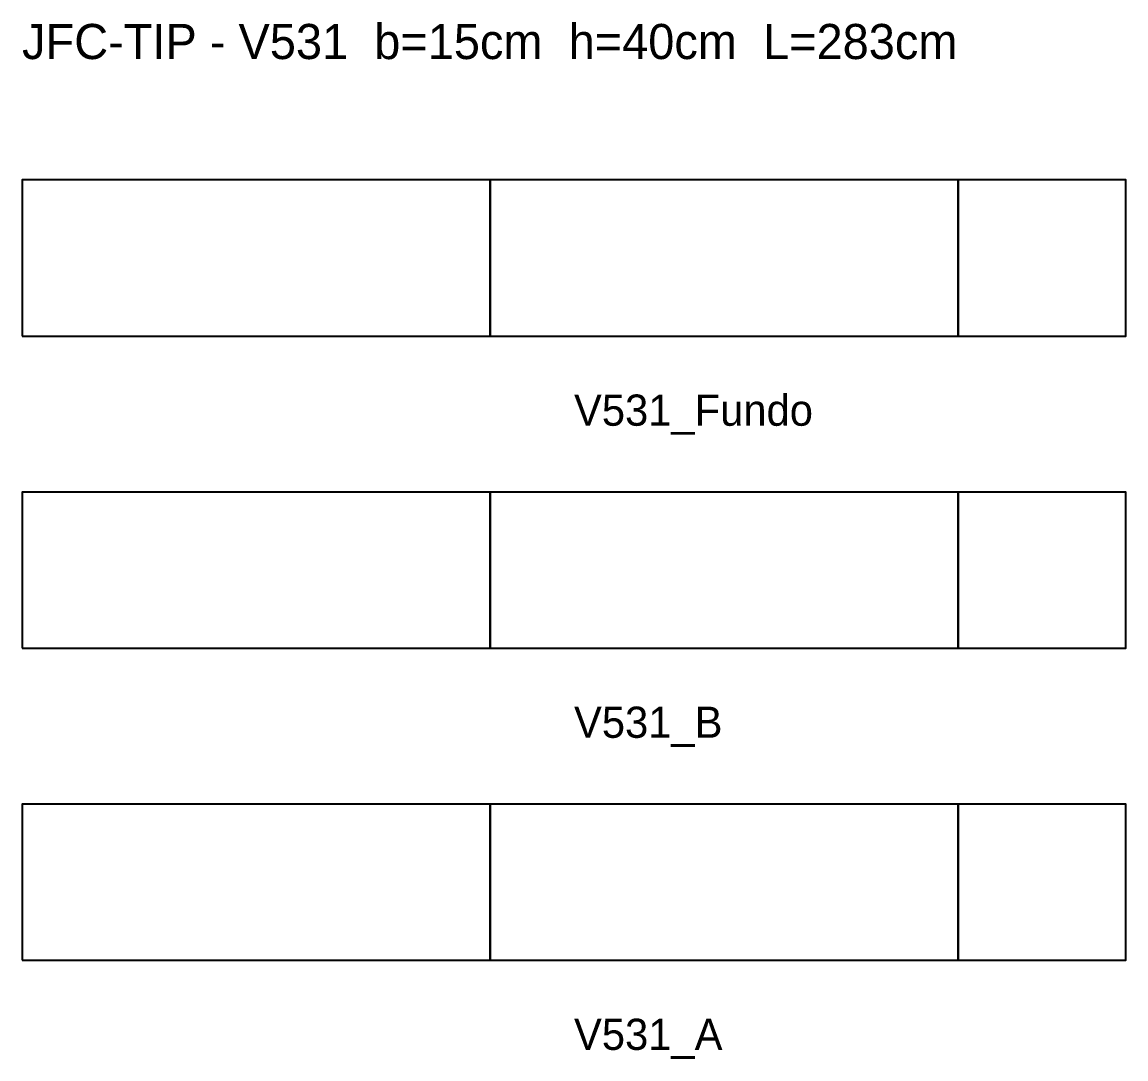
# Model space of a CAD drawing. Header units: metres. Extents: x -386 to 12208, y -7925 to 27400.
# Drawn here: x 8432.4 to 8715.4, y 25786.3 to 26052.1 of the extents above; entities that cross this region are included whole.
import ezdxf

# ---------------------------------------------------------------- set-up
doc = ezdxf.new("R2010")
doc.units = ezdxf.units.M

msp = doc.modelspace()

# ---------------------------------------------------------------- linework, layer by layer
at = {"layer": 'Paineis'}
for points in [[(8432.35, 25971.62), (8552.35, 25971.62), (8552.35, 26011.62), (8432.35, 26011.62)], [(8552.35, 25971.62), (8672.35, 25971.62), (8672.35, 26011.62), (8552.35, 26011.62)], [(8672.35, 25971.62), (8715.35, 25971.62), (8715.35, 26011.62), (8672.35, 26011.62)], [(8432.35, 25891.62), (8552.35, 25891.62), (8552.35, 25931.62), (8432.35, 25931.62)], [(8552.35, 25891.62), (8672.35, 25891.62), (8672.35, 25931.62), (8552.35, 25931.62)], [(8672.35, 25891.62), (8715.35, 25891.62), (8715.35, 25931.62), (8672.35, 25931.62)], [(8432.35, 25811.62), (8552.35, 25811.62), (8552.35, 25851.62), (8432.35, 25851.62)], [(8552.35, 25811.62), (8672.35, 25811.62), (8672.35, 25851.62), (8552.35, 25851.62)], [(8672.35, 25811.62), (8715.35, 25811.62), (8715.35, 25851.62), (8672.35, 25851.62)]]:
    msp.add_lwpolyline(points, close=True, dxfattribs=at)

# ---------------------------------------------------------------- texts
at = {"layer": 'NOMENCLATURA', "insert": (8432.35, 26051.62), "char_height": 9, "attachment_point": 1}
msp.add_mtext('JFC-TIP - V531  b=15cm  h=40cm  L=283cm', dxfattribs=at)
at = {"layer": 'Texto Secao', "char_height": 8, "attachment_point": 1}
for s, insert in [('V531_Fundo', (8573.85, 25956.62)), ('V531_B', (8573.85, 25876.62)), ('V531_A', (8573.85, 25796.62))]:
    msp.add_mtext(s, dxfattribs=dict(at, insert=insert))

doc.saveas('drawing.dxf')
